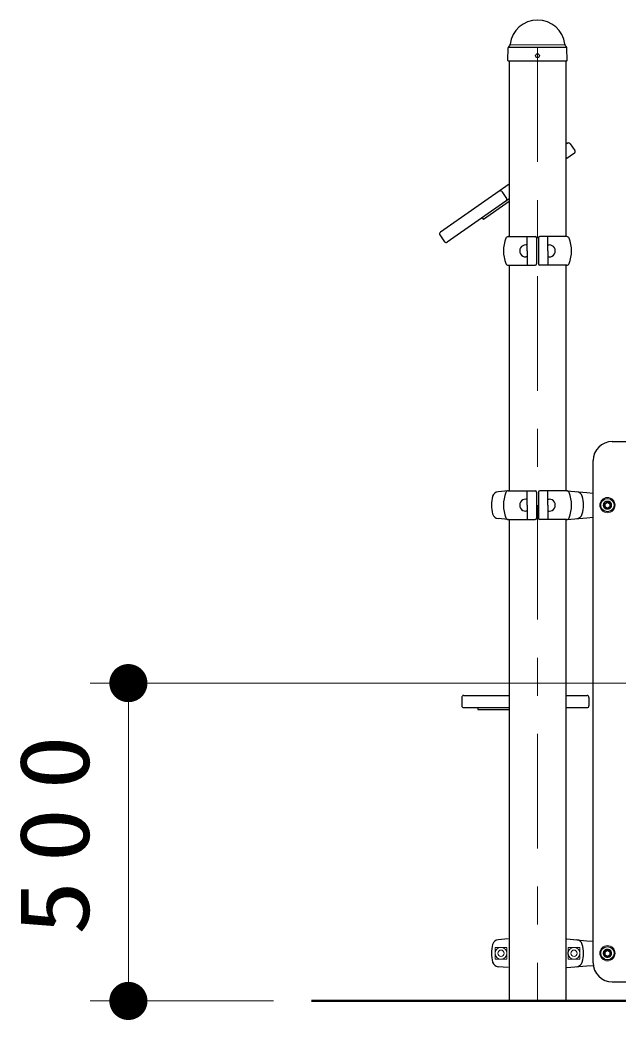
# Model space of a CAD drawing. Units: millimetres on the paper, scale 1:60. Extents: x -385 to 0, y -594 to 267.
# Drawn here: x -143.46 to -127.76, y -118.76 to -92.54 of the extents above; entities that cross this region are included whole.
import ezdxf

# ---------------------------------------------------------------- set-up
doc = ezdxf.new("R2010")
doc.units = ezdxf.units.MM
doc.linetypes.add('USER1', pattern=[4.5, 2.5, -2])
doc.linetypes.add('USER2', pattern=[6, 3, -1, 1, -1])
doc.layers.add('LY_1', color=7, linetype='Continuous', lineweight=25)
doc.styles.add('ＭＳ ゴシック', font='')
doc.styles.get('ＭＳ ゴシック').set_extended_font_data('MS Gothic')

# ---------------------------------------------------------------- blocks, each defined once
blk = doc.blocks.new('filled_dot')
at = {"color": 0, "linetype": 'Continuous', "lineweight": -2, "const_width": 1.25}
blk.add_lwpolyline([(-0.625, 0, 1), (0.625, 0, 1)], format="xyb", close=True, dxfattribs=at)

msp = doc.modelspace()

# ---------------------------------------------------------------- linework, layer by layer
at = {"layer": 'LY_1'}
for p, q in [((-130.672, -93.602), (-130.665, -93.271)), ((-130.645, -93.223), (-130.627, -93.205)), ((-129.151, -93.223), (-129.17, -93.205)), ((-129.124, -93.602), (-129.131, -93.271)), ((-130.664, -93.61), (-130.672, -93.602)), ((-129.124, -93.602), (-129.132, -93.61)), ((-130.664, -93.61), (-129.132, -93.61)), ((-130.641, -93.61), (-130.641, -98.219)), ((-129.156, -93.61), (-129.156, -98.219)), ((-129.112, -95.773), (-129.156, -95.804)), ((-129.043, -95.786), (-128.918, -95.963)), ((-128.931, -96.033), (-129.156, -96.19)), ((-130.641, -96.844), (-132.444, -98.106)), ((-130.641, -97.23), (-132.262, -98.365)), ((-130.833, -97.039), (-130.709, -97.217)), ((-130.641, -97.295), (-131.317, -97.769)), ((-131.347, -97.725), (-131.317, -97.769)), ((-132.456, -98.176), (-132.332, -98.353)), ((-130.666, -98.219), (-129.956, -98.219)), ((-130.169, -98.594), (-130.169, -98.235)), ((-129.923, -98.252), (-129.923, -98.935)), ((-129.873, -98.252), (-129.873, -98.935)), ((-129.13, -98.219), (-129.84, -98.219)), ((-129.627, -98.594), (-129.627, -98.235)), ((-130.169, -98.439), (-130.202, -98.438)), ((-129.627, -98.439), (-129.594, -98.438)), ((-130.169, -98.748), (-130.202, -98.749)), ((-130.169, -98.594), (-130.169, -98.952)), ((-129.627, -98.594), (-129.627, -98.952)), ((-129.627, -98.748), (-129.594, -98.749)), ((-130.665, -98.969), (-129.956, -98.969)), ((-130.641, -98.969), (-130.641, -104.885)), ((-129.13, -98.969), (-129.84, -98.969)), ((-129.156, -98.969), (-129.156, -104.885)), ((-127.94, -103.594), (-125.699, -103.594)), ((-128.44, -117.26), (-128.44, -104.094)), ((-130.665, -104.885), (-130.928, -104.908)), ((-130.666, -104.885), (-129.956, -104.885)), ((-130.169, -105.106), (-130.202, -105.104)), ((-130.169, -105.26), (-130.169, -104.902)), ((-129.923, -104.919), (-129.923, -105.602)), ((-129.873, -104.919), (-129.873, -105.602)), ((-129.13, -104.885), (-129.84, -104.885)), ((-129.627, -105.26), (-129.627, -104.902)), ((-129.627, -105.106), (-129.594, -105.104)), ((-129.131, -104.885), (-128.606, -104.931)), ((-128.606, -104.931), (-128.44, -104.943)), ((-130.169, -105.26), (-130.169, -105.619)), ((-129.627, -105.26), (-129.627, -105.619)), ((-128.131, -105.222), (-128.065, -105.183)), ((-128.131, -105.222), (-128.131, -105.299)), ((-128.131, -105.299), (-128.065, -105.337)), ((-128.065, -105.183), (-127.998, -105.222)), ((-128.065, -105.337), (-127.998, -105.299)), ((-127.998, -105.222), (-127.998, -105.299)), ((-130.665, -105.635), (-130.928, -105.612)), ((-130.665, -105.635), (-129.956, -105.635)), ((-130.641, -105.635), (-130.641, -118.26)), ((-130.169, -105.415), (-130.202, -105.416)), ((-129.13, -105.635), (-129.84, -105.635)), ((-129.627, -105.415), (-129.594, -105.416)), ((-129.156, -105.635), (-129.156, -118.26)), ((-129.131, -105.635), (-128.606, -105.589)), ((-128.606, -105.589), (-128.44, -105.577)), ((-131.881, -110.302), (-131.881, -110.519)), ((-131.831, -110.252), (-130.641, -110.252)), ((-129.156, -110.252), (-128.598, -110.252)), ((-128.548, -110.302), (-128.548, -110.519)), ((-131.831, -110.569), (-130.641, -110.569)), ((-131.465, -110.569), (-131.465, -110.622)), ((-131.465, -110.622), (-130.641, -110.622)), ((-129.156, -110.569), (-128.598, -110.569)), ((-130.665, -116.635), (-130.928, -116.658)), ((-129.131, -116.635), (-128.606, -116.681)), ((-128.606, -116.681), (-128.44, -116.693)), ((-128.131, -116.972), (-128.065, -116.933)), ((-128.065, -116.933), (-127.998, -116.972)), ((-128.131, -116.972), (-128.131, -117.049)), ((-128.131, -117.049), (-128.065, -117.087)), ((-128.065, -117.087), (-127.998, -117.049)), ((-127.998, -116.972), (-127.998, -117.049)), ((-130.665, -117.385), (-130.928, -117.362)), ((-129.131, -117.385), (-128.606, -117.339)), ((-128.606, -117.339), (-128.44, -117.327)), ((-127.94, -117.76), (-119.356, -117.76))]:
    msp.add_line(p, q, dxfattribs=at)
at = {"layer": 'LY_1', "lineweight": 13}
for p, q in [((-130.643, -93.252), (-129.154, -93.252)), ((-130.612, -93.193), (-129.186, -93.193)), ((-117.656, -109.927), (-141.62, -109.927)), ((-140.62, -118.26), (-140.62, -109.927)), ((-131.01, -117.164), (-131.01, -116.856)), ((-130.702, -116.856), (-131.01, -116.856)), ((-129.094, -116.856), (-128.786, -116.856)), ((-128.786, -117.164), (-128.786, -116.856)), ((-130.702, -117.164), (-131.01, -117.164)), ((-129.094, -117.164), (-128.786, -117.164)), ((-136.817, -118.26), (-141.62, -118.26))]:
    msp.add_line(p, q, dxfattribs=at)
at = {"layer": 'LY_1', "linetype": 'USER1', "lineweight": 13}
msp.add_line((-130.64, -93.26), (-129.156, -93.26), dxfattribs=at)
at = {"layer": 'LY_1', "linetype": 'USER2', "lineweight": 13}
msp.add_line((-129.898, -93.26), (-129.898, -118.26), dxfattribs=at)
at = {"layer": 'LY_1', "lineweight": 50}
msp.add_line((-70.194, -118.26), (-135.817, -118.26), dxfattribs=at)
at = {"layer": 'LY_1'}
for centre, radius in [((-129.898, -93.477), 0.05), ((-128.065, -105.26), 0.175), ((-128.065, -117.01), 0.175)]:
    msp.add_circle(centre, radius, dxfattribs=at)
at = {"layer": 'LY_1', "lineweight": 13}
for centre, radius in [((-128.065, -105.26), 0.2), ((-128.065, -105.26), 0.0917), ((-130.856, -117.01), 0.154), ((-130.856, -117.01), 0.0833), ((-128.94, -117.01), 0.154), ((-128.94, -117.01), 0.0833), ((-128.065, -117.01), 0.2), ((-128.065, -117.01), 0.0917)]:
    msp.add_circle(centre, radius, dxfattribs=at)
at = {"layer": 'LY_1', "linetype": 'USER1', "lineweight": 13}
for centre, radius in [((-128.065, -105.26), 0.108), ((-128.065, -105.26), 0.104), ((-128.065, -117.01), 0.108), ((-128.065, -117.01), 0.104)]:
    msp.add_circle(centre, radius, dxfattribs=at)
at = {"layer": 'LY_1'}
for centre, radius, start, end in [((-129.898, -93.26), 0.72, 90, 173.3676), ((-129.898, -93.26), 0.72, 6.6324, 90), ((-130.595, -93.272), 0.07, 135, 178.996), ((-130.66, -93.172), 0.0467, 315, 353.3676), ((-129.137, -93.172), 0.0467, 186.6324, 225), ((-129.201, -93.272), 0.07, 1.0039, 45), ((-129.084, -95.814), 0.05, 35, 125), ((-128.959, -95.992), 0.05, 305, 35), ((-130.874, -97.068), 0.05, 35, 125), ((-130.75, -97.246), 0.05, 305, 35), ((-132.415, -98.147), 0.05, 125, 215), ((-129.855, -98.594), 0.935, 159.1971, 200.8029), ((-130.666, -98.285), 0.0667, 90, 159.1971), ((-130.152, -98.235), 0.0167, 90, 180), ((-129.956, -98.252), 0.0333, 0, 90), ((-129.84, -98.252), 0.0333, 90, 180), ((-129.644, -98.235), 0.0167, 0, 90), ((-129.13, -98.285), 0.0667, 20.8029, 90), ((-129.941, -98.594), 0.935, 339.1971, 20.8029), ((-132.291, -98.324), 0.05, 215, 305), ((-130.208, -98.594), 0.156, 88, 272), ((-129.588, -98.594), 0.156, 268, 92), ((-130.666, -98.902), 0.0667, 200.8029, 270), ((-130.152, -98.952), 0.0167, 180, 270), ((-129.956, -98.935), 0.0333, 270, 0), ((-129.84, -98.935), 0.0333, 180, 270), ((-129.644, -98.952), 0.0167, 270, 0), ((-129.13, -98.902), 0.0667, 270, 339.1971), ((-127.94, -104.094), 0.5, 90, 180), ((-130.273, -105.26), 0.833, 163.8038, 196.1962), ((-130.913, -105.074), 0.167, 95, 163.8038), ((-129.855, -105.26), 0.935, 159.1971, 200.8029), ((-130.666, -104.952), 0.0667, 90, 159.1971), ((-130.208, -105.26), 0.156, 88, 272), ((-130.152, -104.902), 0.0167, 90, 180), ((-129.956, -104.919), 0.0333, 0, 90), ((-129.84, -104.919), 0.0333, 90, 180), ((-129.644, -104.902), 0.0167, 0, 90), ((-129.588, -105.26), 0.156, 268, 92), ((-129.13, -104.952), 0.0667, 20.8029, 90), ((-129.941, -105.26), 0.935, 339.1971, 20.8029), ((-128.883, -105.074), 0.167, 16.1962, 85), ((-129.523, -105.26), 0.833, 343.8037, 16.1962), ((-130.913, -105.446), 0.167, 196.1962, 265), ((-130.666, -105.569), 0.0667, 200.8029, 270), ((-130.152, -105.619), 0.0167, 180, 270), ((-129.956, -105.602), 0.0333, 270, 0), ((-129.84, -105.602), 0.0333, 180, 270), ((-129.644, -105.619), 0.0167, 270, 0), ((-129.13, -105.569), 0.0667, 270, 339.1971), ((-128.883, -105.446), 0.167, 275, 343.8037), ((-131.831, -110.302), 0.05, 90, 180), ((-128.598, -110.302), 0.05, 0, 90), ((-131.831, -110.519), 0.05, 180, 270), ((-128.598, -110.519), 0.05, 270, 0), ((-130.913, -116.824), 0.167, 95, 163.8038), ((-128.883, -116.824), 0.167, 16.1962, 85), ((-130.273, -117.01), 0.833, 163.8038, 196.1962), ((-129.523, -117.01), 0.833, 343.8037, 16.1962), ((-130.913, -117.196), 0.167, 196.1962, 265), ((-128.883, -117.196), 0.167, 275, 343.8037), ((-127.94, -117.26), 0.5, 180, 270)]:
    msp.add_arc(centre, radius, start, end, dxfattribs=at)
at = {"layer": 'LY_1', "lineweight": 13}
for centre, start, end in [((-132.836, -117.01), 355.8705, 4.1295), ((-126.96, -117.01), 175.8705, 184.1295)]:
    msp.add_arc(centre, 2.139, start, end, dxfattribs=at)

# ---------------------------------------------------------------- block references
at = {"layer": 'LY_1', "lineweight": 13, "xscale": 0.4, "yscale": 0.4}
for p, rotation in [((-140.62, -109.927), 270), ((-140.62, -118.26), 90)]:
    msp.add_blockref('filled_dot', p, dxfattribs=dict(at, rotation=rotation))

# ---------------------------------------------------------------- texts
at = {"layer": 'LY_1', "insert": (-141.62, -113.677), "char_height": 1.833, "attachment_point": 8, "rotation": 90, "style": 'ＭＳ ゴシック'}
msp.add_mtext('\\T1.33;\\W1.15;500', dxfattribs=at)

doc.saveas('drawing.dxf')
